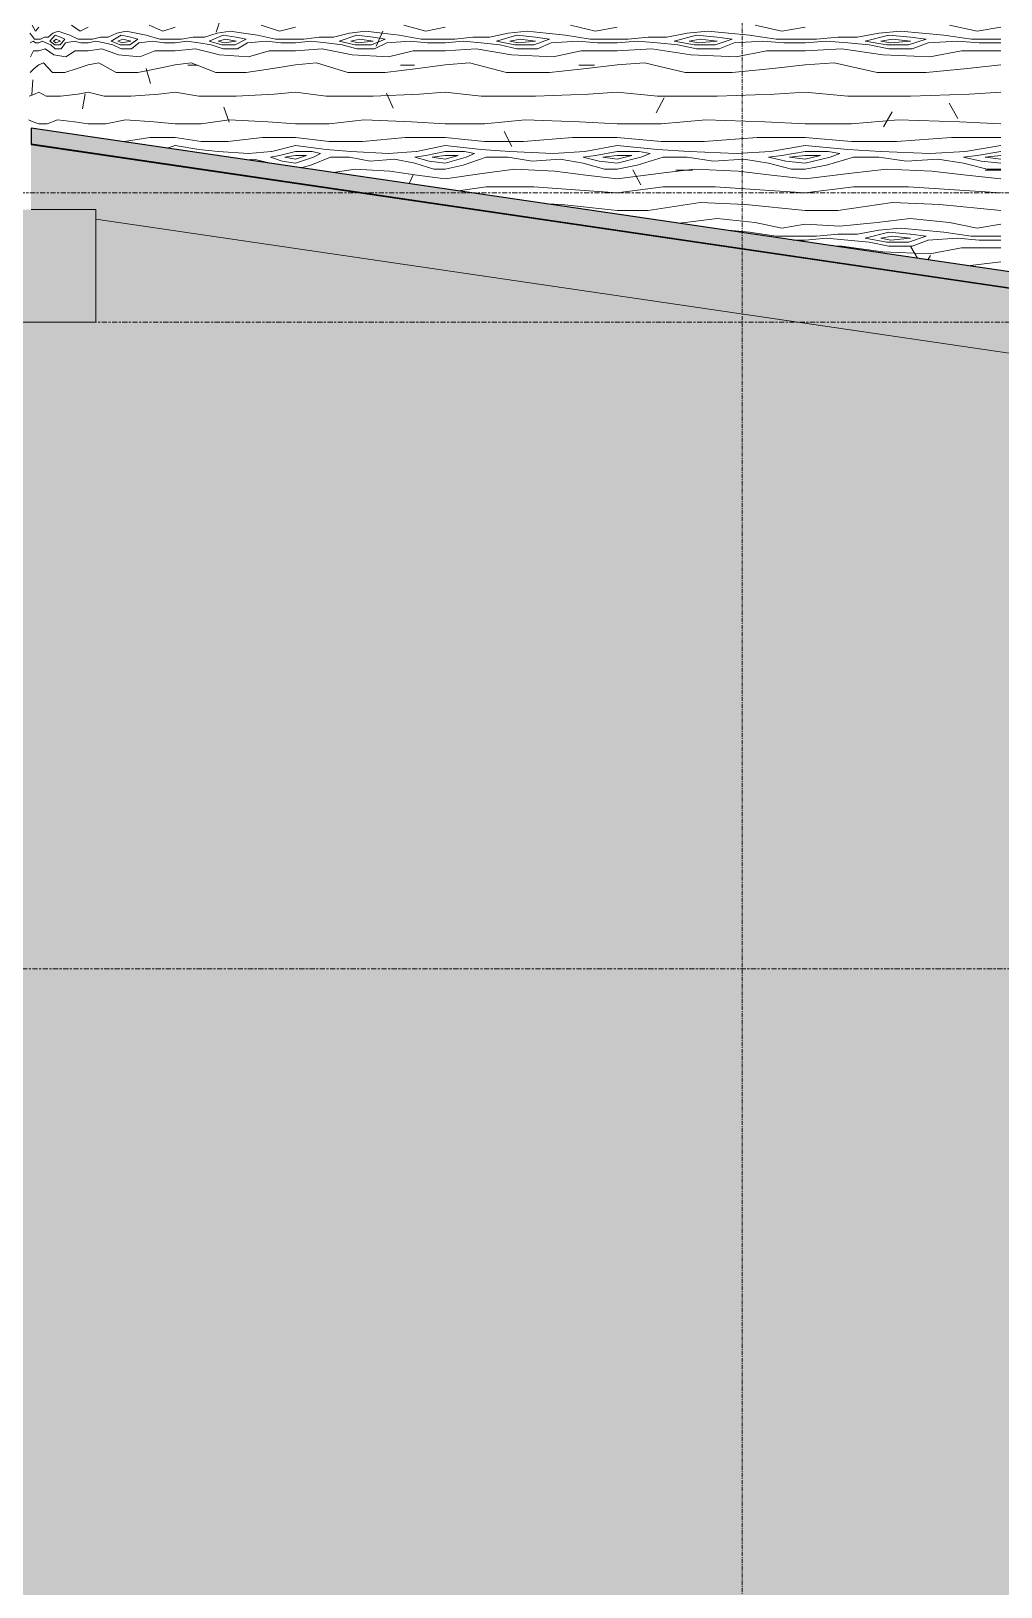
# Model space of a CAD drawing. Header units: millimetres. Extents: x 25061 to 259291, y -8723 to 35400.
# Drawn here: x 218110 to 221110, y -3912 to 900 of the extents above; entities that cross this region are included whole.
import ezdxf

# ---------------------------------------------------------------- set-up
doc = ezdxf.new("R2010")
doc.units = ezdxf.units.MM
doc.linetypes.add('Centre', pattern=[31.75, 6.35, -4.7625, 15.875, -4.7625])
doc.linetypes.add('Grid Line', pattern=[22.225, 12.7, -3.175, 3.175, -3.175])
for name, color, linetype, lineweight in [('0-2', 50, 'Continuous', 5), ('A-DETL-GENF-1', 9, 'Continuous', 9), ('A-DETL-GENF-2', 7, 'Continuous', 9), ('A-DETL-THIN', 151, 'Continuous', 9), ('A-FLOR-1', 10, 'Continuous', 25), ('A-FLOR-3', 192, 'Continuous', 25), ('A-FLOR-LEVL-2', 51, 'Centre', 9), ('A-FLOR-PATT-1', 7, 'Continuous', 9), ('A-FLOR-PATT-3', 8, 'Continuous', 9), ('A-WALL', 113, 'Continuous', 9), ('A-WALL-PATT-4', 111, 'Continuous', 9), ('S-GRID-1', 1, 'Grid Line', 9)]:
    doc.layers.add(name, color=color, linetype=linetype, lineweight=lineweight)

# ---------------------------------------------------------------- blocks, each defined once
blk = doc.blocks.new('NCV_TKTC_KET CAU_rvt-2-TKCS_MẶT CẮT 2')
at = {"layer": 'A-FLOR-PATT-1'}
h = blk.add_hatch(color=256, dxfattribs=at)
h.paths.add_polyline_path([(-45452.6, -2252.1), (-45452.6, -2050), (-47052.6, -1815), (-47052.6, -2017.1), (-45693.1, -2216.8)])
h.paths.add_polyline_path([(-47652.6, -1929), (-47652.6, -1726.8), (-63152.6, 550), (-63152.6, 347.9), (-62952.6, 347.9), (-62952.6, 318.5), (-47802.6, -1906.9)])
at = {"layer": 'A-FLOR-1'}
blk.add_line((-47702.6, -1719.5), (-63152.6, 550), dxfattribs=at)
blk = doc.blocks.new('FP_264-TKCS_MẶT CẮT 2')
at = {"layer": 'A-WALL-PATT-4'}
for p, q in [((-63149.2, 918.2), (-63139.5, 899.9)), ((-63027.2, 918.2), (-63000.6, 899.9)), ((-62787.7, 918.2), (-62745.3, 899.9)), ((-62564.6, 943.7), (-62580.6, 897.2)), ((-62440.5, 918.2), (-62384, 899.9)), ((-61999.7, 918.2), (-61931.6, 899.9)), ((-61483.5, 918.2), (-61406.3, 899.9)), ((-60912.8, 918.2), (-60829.9, 899.9)), ((-60311.1, 918.2), (-60225.8, 899.9)), ((-63156.6, 893.8), (-63151, 887.7)), ((-63155.2, 863.3), (-63146.7, 869.4)), ((-63151, 887.7), (-63141.8, 875.5)), ((-63146.7, 869.4), (-63138.7, 863.3)), ((-63141.8, 875.5), (-63129.2, 875.5)), ((-63139.5, 899.9), (-63129.2, 912.1)), ((-63129.2, 875.5), (-63123.4, 875.5)), ((-63129.2, 863.3), (-63118.2, 869.4)), ((-63123.4, 875.5), (-63111.6, 881.6)), ((-63118.2, 869.4), (-63105.8, 863.3)), ((-63111.6, 881.6), (-63099.6, 881.6)), ((-63099.6, 881.6), (-63085.1, 893.8)), ((-63078, 887.7), (-63094.5, 869.4)), ((-63094.5, 869.4), (-63079.4, 857.2)), ((-63085.1, 893.8), (-63069, 899.9)), ((-63083.7, 869.4), (-63075, 875.5)), ((-63076.5, 863.3), (-63083.7, 869.4)), ((-63061.3, 881.6), (-63078, 887.7)), ((-63061.3, 869.4), (-63076.5, 863.3)), ((-63075, 875.5), (-63061.3, 869.4)), ((-63069, 899.9), (-63051.6, 893.8)), ((-63062.8, 857.2), (-63048.2, 875.5)), ((-63048.2, 875.5), (-63061.3, 881.6)), ((-63051.6, 893.8), (-63032.6, 887.7)), ((-63046.5, 863.3), (-63019.9, 869.4)), ((-63032.6, 887.7), (-63006.5, 875.5)), ((-63019.9, 869.4), (-62998.6, 863.3)), ((-63006.5, 875.5), (-62975.9, 875.5)), ((-63000.6, 899.9), (-62975.9, 912.1)), ((-62976, 863.3), (-62951.9, 869.4)), ((-62975.9, 875.5), (-62963, 875.5)), ((-62963, 875.5), (-62938.2, 881.6)), ((-62951.9, 869.4), (-62926.4, 863.3)), ((-62938.2, 881.6), (-62914.4, 881.6)), ((-62914.4, 881.6), (-62887, 893.8)), ((-62874, 887.7), (-62904.6, 869.4)), ((-62904.6, 869.4), (-62876.6, 857.2)), ((-62887, 893.8), (-62858.2, 899.9)), ((-62884.4, 869.4), (-62868.8, 875.5)), ((-62871.4, 863.3), (-62884.4, 869.4)), ((-62844.6, 881.6), (-62874, 887.7)), ((-62844.6, 869.4), (-62871.4, 863.3)), ((-62868.8, 875.5), (-62844.6, 869.4)), ((-62858.2, 899.9), (-62828, 893.8)), ((-62847.3, 857.2), (-62822.4, 875.5)), ((-62822.4, 875.5), (-62844.6, 881.6)), ((-62828, 893.8), (-62796.5, 887.7)), ((-62819.6, 863.3), (-62775.8, 869.4)), ((-62796.5, 887.7), (-62754.6, 875.5)), ((-62775.8, 869.4), (-62742.2, 863.3)), ((-62754.6, 875.5), (-62707.3, 875.5)), ((-62745.3, 899.9), (-62707.3, 912.1)), ((-62707.3, 875.5), (-62687.7, 875.5)), ((-62707.3, 863.3), (-62671.1, 869.4)), ((-62687.7, 875.5), (-62650.9, 881.6)), ((-62671.1, 869.4), (-62633.7, 863.3)), ((-62650.9, 881.6), (-62616.3, 881.6)), ((-62616.3, 881.6), (-62577.1, 893.8)), ((-62558.9, 887.7), (-62602.2, 869.4)), ((-62602.2, 869.4), (-62562.5, 857.2)), ((-62577.1, 893.8), (-62536.7, 899.9)), ((-62573.5, 869.4), (-62551.5, 875.5)), ((-62555.2, 863.3), (-62573.5, 869.4)), ((-62517.9, 881.6), (-62558.9, 887.7)), ((-62517.9, 869.4), (-62555.2, 863.3)), ((-62551.5, 875.5), (-62517.9, 869.4)), ((-62536.7, 899.9), (-62495.1, 893.8)), ((-62521.7, 857.2), (-62487.4, 875.5)), ((-62487.4, 875.5), (-62517.9, 881.6)), ((-62495.1, 893.8), (-62452.4, 887.7)), ((-62483.6, 863.3), (-62424.5, 869.4)), ((-62452.3, 887.7), (-62396.3, 875.5)), ((-62424.6, 869.4), (-62379.9, 863.3)), ((-62396.3, 875.5), (-62334.2, 875.5)), ((-62384, 899.9), (-62334.2, 912.1)), ((-62334.2, 875.5), (-62308.8, 875.5)), ((-62334.2, 863.3), (-62287.4, 869.4)), ((-62308.8, 875.5), (-62261.5, 881.6)), ((-62287.4, 869.4), (-62239.6, 863.3)), ((-62261.5, 881.6), (-62217.5, 881.6)), ((-62217.5, 881.6), (-62168.1, 893.8)), ((-62145.4, 887.7), (-62199.6, 869.4)), ((-62199.6, 869.4), (-62149.9, 857.2)), ((-62168.1, 893.8), (-62117.8, 899.9)), ((-62163.6, 869.4), (-62136.2, 875.5)), ((-62140.8, 863.3), (-62163.6, 869.4)), ((-62094.6, 881.6), (-62145.4, 887.7)), ((-62094.6, 869.4), (-62140.8, 863.3)), ((-62136.2, 875.5), (-62094.6, 869.4)), ((-62117.8, 899.9), (-62066.4, 893.8)), ((-62099.2, 857.2), (-62057, 875.5)), ((-62057, 875.5), (-62094.6, 881.6)), ((-62064.2, 900.1), (-62084.9, 853.7)), ((-62066.4, 893.8), (-62014.2, 887.7)), ((-62052.3, 863.3), (-61980.4, 869.4)), ((-62014.2, 887.7), (-61946.3, 875.5)), ((-61980.4, 869.4), (-61926.6, 863.3)), ((-61946.3, 875.5), (-61872, 875.5)), ((-61931.6, 899.9), (-61872, 912.1)), ((-61872, 875.5), (-61841.8, 875.5)), ((-61872, 863.3), (-61816.5, 869.4)), ((-61841.8, 875.5), (-61785.8, 881.6)), ((-61816.5, 869.4), (-61760.1, 863.3)), ((-61785.8, 881.6), (-61734.2, 881.6)), ((-61734.2, 881.6), (-61676.8, 893.8)), ((-61650.4, 887.7), (-61713.4, 869.4)), ((-61713.4, 869.4), (-61655.7, 857.2)), ((-61676.8, 893.8), (-61618.5, 899.9)), ((-61671.5, 869.4), (-61639.8, 875.5)), ((-61645.1, 863.3), (-61671.5, 869.4)), ((-61591.8, 881.6), (-61650.4, 887.7)), ((-61591.8, 869.4), (-61645.1, 863.3)), ((-61639.8, 875.5), (-61591.8, 869.4)), ((-61618.5, 899.9), (-61559.5, 893.8)), ((-61597.2, 857.2), (-61548.7, 875.5)), ((-61548.7, 875.5), (-61591.8, 881.6)), ((-61559.5, 893.8), (-61499.9, 887.7)), ((-61543.3, 863.3), (-61461.5, 869.4)), ((-61499.9, 887.7), (-61423, 875.5)), ((-61461.6, 869.4), (-61400.8, 863.3)), ((-61423, 875.5), (-61339.4, 875.5)), ((-61406.3, 899.9), (-61339.4, 912.1)), ((-61339.4, 875.5), (-61305.7, 875.5)), ((-61339.4, 863.3), (-61277.5, 869.4)), ((-61305.7, 875.5), (-61243.4, 881.6)), ((-61277.5, 869.4), (-61215, 863.3)), ((-61243.4, 881.6), (-61186.4, 881.6)), ((-61186.4, 881.6), (-61123.1, 893.8)), ((-61094.2, 887.7), (-61163.4, 869.4)), ((-61163.4, 869.4), (-61100, 857.2)), ((-61123.1, 893.8), (-61059.3, 899.9)), ((-61117.3, 869.4), (-61082.6, 875.5)), ((-61088.4, 863.3), (-61117.3, 869.4)), ((-61030.2, 881.6), (-61094.2, 887.7)), ((-61030.2, 869.4), (-61088.4, 863.3)), ((-61082.6, 875.5), (-61030.2, 869.4)), ((-61059.3, 899.9), (-60995.1, 893.8)), ((-61036, 857.2), (-60983.4, 875.5)), ((-60983.4, 875.5), (-61030.2, 881.6)), ((-60995.1, 893.8), (-60930.5, 887.7)), ((-60977.5, 863.3), (-60889.2, 869.4)), ((-60930.5, 887.7), (-60847.7, 875.5)), ((-60889.2, 869.4), (-60824, 863.3)), ((-60847.7, 875.5), (-60758.4, 875.5)), ((-60829.9, 899.9), (-60758.4, 912.1)), ((-60758.4, 875.5), (-60722.5, 875.5)), ((-60758.4, 863.3), (-60692.5, 869.4)), ((-60722.5, 875.5), (-60656.5, 881.6)), ((-60692.5, 869.4), (-60626.4, 863.3)), ((-60656.5, 881.6), (-60596.2, 881.6)), ((-60596.2, 881.6), (-60529.8, 893.8)), ((-60499.5, 887.7), (-60572.1, 869.4)), ((-60572.1, 869.4), (-60505.5, 857.2)), ((-60529.8, 893.8), (-60463.1, 899.9)), ((-60523.7, 869.4), (-60487.4, 875.5)), ((-60493.4, 863.3), (-60523.7, 869.4)), ((-60432.7, 881.6), (-60499.5, 887.7)), ((-60432.7, 869.4), (-60493.4, 863.3)), ((-60487.4, 875.5), (-60432.7, 869.4)), ((-60463.1, 899.9), (-60396.3, 893.8)), ((-60438.8, 857.2), (-60384.1, 875.5)), ((-60384.1, 875.5), (-60432.7, 881.6)), ((-60396.3, 893.8), (-60329.4, 887.7)), ((-60378, 863.3), (-60286.7, 869.4)), ((-60329.4, 887.7), (-60244, 875.5)), ((-60286.7, 869.4), (-60219.7, 863.3)), ((-60244, 875.5), (-60152.6, 875.5)), ((-60225.8, 899.9), (-60152.6, 912.1)), ((-63154.7, 820.6), (-63145.3, 838.9)), ((-63145.3, 838.9), (-63129.2, 838.9)), ((-63138.7, 863.3), (-63129.2, 863.3)), ((-63129.2, 838.9), (-63109.3, 845)), ((-63109.3, 845), (-63082.3, 826.7)), ((-63105.8, 863.3), (-63091.9, 857.2)), ((-63091.9, 857.2), (-63077.9, 845)), ((-63082.3, 826.7), (-63044.8, 820.6)), ((-63079.4, 857.2), (-63062.8, 857.2)), ((-63078, 845), (-63059.7, 845)), ((-63059.7, 845), (-63046.5, 863.3)), ((-63044.8, 820.6), (-63016.1, 838.9)), ((-63016.1, 838.9), (-62975.9, 838.9)), ((-62998.6, 863.3), (-62975.9, 863.3)), ((-62975.9, 838.9), (-62933.5, 845)), ((-62933.5, 845), (-62881.8, 826.7)), ((-62926.4, 863.3), (-62899.6, 857.2)), ((-62899.6, 857.2), (-62874, 845)), ((-62881.8, 826.7), (-62816.7, 820.6)), ((-62876.6, 857.2), (-62847.3, 857.2)), ((-62874, 845), (-62841.9, 845)), ((-62841.9, 845), (-62819.6, 863.3)), ((-62816.7, 820.6), (-62769.8, 838.9)), ((-62769.8, 838.9), (-62707.3, 838.9)), ((-62742.2, 863.3), (-62707.3, 863.3)), ((-62707.3, 838.9), (-62644, 845)), ((-62644, 845), (-62569.8, 826.7)), ((-62633.7, 863.3), (-62595.1, 857.2)), ((-62595.1, 857.2), (-62558.9, 845)), ((-62569.8, 826.7), (-62479.7, 820.6)), ((-62562.5, 857.2), (-62521.7, 857.2)), ((-62558.9, 845), (-62514.1, 845)), ((-62514.2, 845), (-62483.6, 863.3)), ((-62479.7, 820.6), (-62416.5, 838.9)), ((-62416.5, 838.9), (-62334.2, 838.9)), ((-62379.9, 863.3), (-62334.2, 863.3)), ((-62334.2, 838.9), (-62252.7, 845)), ((-62252.7, 845), (-62159, 826.7)), ((-62239.6, 863.3), (-62190.7, 857.2)), ((-62190.7, 857.2), (-62145.4, 845)), ((-62159, 826.7), (-62047.5, 820.6)), ((-62149.9, 857.2), (-62099.2, 857.2)), ((-62145.4, 845), (-62089.9, 845)), ((-62089.9, 845), (-62052.3, 863.3)), ((-62047.5, 820.6), (-61970.7, 838.9)), ((-61970.7, 838.9), (-61872, 838.9)), ((-61926.6, 863.3), (-61872, 863.3)), ((-61872, 838.9), (-61775.6, 845)), ((-61775.6, 845), (-61666.2, 826.7)), ((-61760.1, 863.3), (-61703, 857.2)), ((-61703, 857.2), (-61650.4, 845)), ((-61666.2, 826.7), (-61537.9, 820.6)), ((-61655.7, 857.2), (-61597.2, 857.2)), ((-61650.4, 845), (-61586.4, 845)), ((-61586.4, 845), (-61543.3, 863.3)), ((-61537.9, 820.6), (-61450.5, 838.9)), ((-61450.6, 838.9), (-61339.4, 838.9)), ((-61400.8, 863.3), (-61339.4, 863.3)), ((-61339.4, 838.9), (-61232.1, 845)), ((-61232.1, 845), (-61111.5, 826.7)), ((-61215, 863.3), (-61151.9, 857.2)), ((-61151.9, 857.2), (-61094.2, 845)), ((-61111.5, 826.7), (-60971.7, 820.6)), ((-61100, 857.2), (-61036, 857.2)), ((-61094.2, 845), (-61024.4, 845)), ((-61024.4, 845), (-60977.6, 863.3)), ((-60971.7, 820.6), (-60877.4, 838.9)), ((-60877.4, 838.9), (-60758.4, 838.9)), ((-60824, 863.3), (-60758.4, 863.3)), ((-60758.4, 838.9), (-60644.4, 845)), ((-60644.4, 845), (-60517.7, 826.7)), ((-60626.4, 863.3), (-60560, 857.2)), ((-60560, 857.2), (-60499.5, 845)), ((-60517.7, 826.7), (-60372, 820.6)), ((-60505.5, 857.2), (-60438.8, 857.2)), ((-60499.5, 845), (-60426.7, 845)), ((-60426.7, 845), (-60378, 863.3)), ((-60372, 820.6), (-60274.5, 838.9)), ((-60274.5, 838.9), (-60152.6, 838.9)), ((-60219.7, 863.3), (-60152.6, 863.3)), ((-63155.7, 771.9), (-63143.2, 784.1)), ((-63143.2, 784.1), (-63129.2, 796.2)), ((-63129.2, 796.2), (-63113.9, 802.3)), ((-63113.9, 802.3), (-63086.4, 771.9)), ((-63086.4, 771.9), (-63048.2, 771.9)), ((-63048.2, 771.9), (-63010.4, 784.1)), ((-63010.4, 784.1), (-62975.9, 796.2)), ((-62975.9, 796.2), (-62942.8, 802.3)), ((-62942.8, 802.3), (-62889.5, 771.9)), ((-62889.5, 771.9), (-62822.4, 771.9)), ((-62822.4, 771.9), (-62760.7, 784.1)), ((-62783.7, 737.6), (-62796.7, 784)), ((-62760.7, 784), (-62707.3, 796.2)), ((-62707.3, 796.2), (-62657.7, 802.3)), ((-62667.9, 795.1), (-62638, 795.1)), ((-62657.7, 802.3), (-62580.7, 771.9)), ((-62580.7, 771.9), (-62487.4, 771.9)), ((-62487.4, 771.9), (-62404.4, 784)), ((-62404.4, 784), (-62334.2, 796.2)), ((-62334.2, 796.2), (-62270.1, 802.3)), ((-62270.1, 802.3), (-62172.6, 771.9)), ((-62172.7, 771.9), (-62057, 771.9)), ((-62057, 771.9), (-61956.1, 784)), ((-62009.6, 795.1), (-61967, 795.1)), ((-61956.1, 784), (-61872, 796.2)), ((-61872, 796.2), (-61796.1, 802.3)), ((-61796, 802.3), (-61682, 771.9)), ((-61682, 771.9), (-61548.7, 771.9)), ((-61548.7, 771.9), (-61434, 784)), ((-61458.1, 795.1), (-61409.5, 795.1)), ((-61434, 784), (-61339.4, 796.2)), ((-61339.4, 796.2), (-61254.8, 802.3)), ((-61254.8, 802.3), (-61128.9, 771.9)), ((-61128.9, 771.9), (-60983.4, 771.9)), ((-60983.4, 771.9), (-60859.6, 784)), ((-60859.6, 784), (-60758.4, 796.2)), ((-60758.4, 796.2), (-60668.5, 802.3)), ((-60668.5, 802.3), (-60535.8, 771.9)), ((-60535.8, 771.9), (-60384.1, 771.9)), ((-60384.1, 771.9), (-60256.2, 784)), ((-60256.2, 784), (-60152.6, 796.2)), ((-63147.6, 749.2), (-63150.3, 702.8)), ((-63159, 698.7), (-63142.5, 704.8)), ((-63142.5, 704.8), (-63129.2, 710.9)), ((-63129.2, 710.9), (-63105.8, 698.7)), ((-63105.8, 698.7), (-63061.3, 698.7)), ((-63061.3, 698.7), (-63008.4, 704.8)), ((-63008.4, 704.8), (-62976, 710.9)), ((-62984.9, 705.7), (-62993.9, 659.2)), ((-62976, 710.9), (-62926.4, 698.7)), ((-62926.4, 698.7), (-62844.6, 698.7)), ((-62844.6, 698.7), (-62757.6, 704.8)), ((-62757.6, 704.8), (-62707.3, 710.9)), ((-62707.3, 710.9), (-62633.7, 698.7)), ((-62633.7, 698.7), (-62517.9, 698.7)), ((-62517.9, 698.7), (-62400.4, 704.8)), ((-62400.4, 704.8), (-62334.2, 710.9)), ((-62334.2, 710.9), (-62239.6, 698.7)), ((-62239.6, 698.7), (-62094.6, 698.7)), ((-62094.6, 698.7), (-61951.2, 704.8)), ((-62032.1, 662.1), (-62053, 708.6)), ((-61951.2, 704.8), (-61872, 710.9)), ((-61872, 710.9), (-61760.1, 698.7)), ((-61760.1, 698.7), (-61591.8, 698.7)), ((-61591.8, 698.7), (-61428.5, 704.8)), ((-61428.5, 704.8), (-61339.4, 710.9)), ((-61339.4, 710.9), (-61215, 698.7)), ((-61193.8, 694), (-61218.9, 647.5)), ((-61215, 698.7), (-61030.2, 698.7)), ((-61030.2, 698.7), (-60853.6, 704.8)), ((-60853.6, 704.8), (-60758.4, 710.9)), ((-60758.4, 710.9), (-60626.4, 698.7)), ((-60626.4, 698.7), (-60432.7, 698.7)), ((-60432.7, 698.7), (-60250.1, 704.8)), ((-60285.6, 630.2), (-60312.4, 676.7)), ((-60250.1, 704.8), (-60152.6, 710.9)), ((-63161, 625.6), (-63146, 619.5)), ((-63103.4, 613.4), (-63070.5, 625.6)), ((-63070.5, 625.6), (-63018, 619.5)), ((-62921.7, 613.4), (-62860.8, 625.6)), ((-62860.8, 625.6), (-62772.8, 619.5)), ((-62626.8, 613.4), (-62540.4, 625.6)), ((-62539.7, 618.6), (-62555.9, 665)), ((-62540.4, 625.6), (-62420.5, 619.5)), ((-62230.8, 613.4), (-62122.4, 625.6)), ((-62122.4, 625.6), (-61975.5, 619.5)), ((-61749.8, 613.4), (-61623.8, 625.6)), ((-61623.8, 625.6), (-61456.1, 619.5)), ((-61203.5, 613.4), (-61065.2, 625.6)), ((-61065.2, 625.6), (-60883.3, 619.5)), ((-60614.3, 613.4), (-60469.2, 625.6)), ((-60488.9, 650.4), (-60515.6, 604)), ((-60469.2, 625.6), (-60280.6, 619.5)), ((-63146, 619.5), (-63129.2, 613.4)), ((-63129.2, 613.4), (-63103.4, 613.4)), ((-63018, 619.5), (-62975.9, 613.4)), ((-62975.9, 613.4), (-62921.7, 613.4)), ((-62772.8, 619.5), (-62707.3, 613.4)), ((-62707.3, 613.4), (-62626.8, 613.4)), ((-62420.5, 619.5), (-62334.2, 613.4)), ((-62334.2, 613.4), (-62230.8, 613.4)), ((-61975.6, 619.5), (-61872, 613.4)), ((-61872, 613.4), (-61749.8, 613.4)), ((-61665.7, 543.1), (-61688.9, 589.6)), ((-61456.1, 619.5), (-61339.4, 613.4)), ((-61339.4, 613.4), (-61203.5, 613.4)), ((-60883.3, 619.5), (-60758.4, 613.4)), ((-60758.4, 613.4), (-60614.3, 613.4)), ((-60280.6, 619.5), (-60152.6, 613.4)), ((-62870, 558.5), (-62863.5, 558.5)), ((-62863.5, 558.5), (-62784.8, 570.7)), ((-62784.8, 570.7), (-62707.3, 570.7)), ((-62732.2, 538.2), (-62707.3, 546.3)), ((-62707.3, 570.7), (-62626.8, 558.5)), ((-62633.7, 534.1), (-62707.3, 546.3)), ((-62633.7, 534.1), (-62573.5, 528)), ((-62626.8, 558.5), (-62544.1, 558.5)), ((-62544.1, 558.5), (-62436.5, 570.7)), ((-62436.5, 570.7), (-62334.2, 570.7)), ((-62408.4, 528), (-62334.2, 546.3)), ((-62334.2, 570.7), (-62230.8, 558.5)), ((-62239.6, 534.1), (-62334.2, 546.3)), ((-62239.6, 534.1), (-62163.6, 528)), ((-62230.8, 558.5), (-62127, 558.5)), ((-62127, 558.5), (-61994.9, 570.7)), ((-61994.9, 570.7), (-61872, 570.7)), ((-61960.9, 528), (-61872, 546.3)), ((-61872, 570.7), (-61749.8, 558.5)), ((-61760.1, 534.1), (-61872, 546.3)), ((-61760.1, 534.1), (-61671.5, 528)), ((-61749.8, 558.5), (-61629.2, 558.5)), ((-61629.2, 558.5), (-61478, 570.7)), ((-61478, 570.7), (-61339.4, 570.7)), ((-61439.5, 528), (-61339.4, 546.3)), ((-61339.4, 570.7), (-61203.5, 558.5)), ((-61215, 534.1), (-61339.4, 546.3)), ((-61215, 534.1), (-61117.3, 528)), ((-61203.5, 558.5), (-61071, 558.5)), ((-61071, 558.5), (-60906.9, 570.7)), ((-60906.9, 570.7), (-60758.4, 570.7)), ((-60865.5, 528), (-60758.4, 546.3)), ((-60758.4, 570.7), (-60614.3, 558.5)), ((-60626.4, 534.1), (-60758.4, 546.3)), ((-60626.4, 534.1), (-60523.7, 528)), ((-60614.3, 558.5), (-60475.2, 558.5)), ((-60475.2, 558.5), (-60305, 570.7)), ((-60305, 570.7), (-60152.6, 570.7)), ((-60262.3, 528), (-60152.6, 546.3)), ((-62573.5, 528), (-62479.7, 521.9)), ((-62483.5, 501.7), (-62464.1, 503.6)), ((-62479.7, 521.9), (-62408.5, 528)), ((-62464.1, 503.6), (-62412.5, 491.4)), ((-62412.5, 509.7), (-62384, 515.8)), ((-62412.5, 509.7), (-62375.8, 497.5)), ((-62384, 515.8), (-62334.2, 528)), ((-62375.8, 497.5), (-62334.2, 491.4)), ((-62367.6, 509.7), (-62334.2, 515.8)), ((-62367.6, 509.7), (-62334.2, 503.6)), ((-62334.2, 528), (-62283.1, 528)), ((-62334.2, 515.8), (-62300.3, 515.8)), ((-62300.3, 515.8), (-62334.2, 503.6)), ((-62278.8, 509.7), (-62334.2, 491.4)), ((-62317.9, 477.4), (-62287.4, 485.3)), ((-62287.4, 485.3), (-62226.3, 509.7)), ((-62283.1, 528), (-62257.1, 521.9)), ((-62257.1, 521.9), (-62278.8, 509.7)), ((-62226.3, 509.7), (-62168.1, 509.7)), ((-62168.1, 509.7), (-62103.9, 497.5)), ((-62163.6, 528), (-62047.5, 521.9)), ((-62103.9, 497.5), (-62028.5, 503.6)), ((-62047.5, 521.9), (-61961, 528)), ((-62028.5, 503.6), (-61965.8, 491.4)), ((-61965.8, 509.7), (-61931.6, 515.8)), ((-61965.8, 509.7), (-61921.7, 497.5)), ((-61965.8, 491.4), (-61906.9, 473.1)), ((-61931.6, 515.8), (-61872, 528)), ((-61921.7, 497.5), (-61872, 491.4)), ((-61911.8, 509.7), (-61872, 515.8)), ((-61911.8, 509.7), (-61872, 503.6)), ((-61872, 528), (-61811.4, 528)), ((-61872, 515.8), (-61831.7, 515.8)), ((-61831.7, 515.8), (-61872, 503.6)), ((-61806.3, 509.7), (-61872, 491.4)), ((-61872, 473.2), (-61816.5, 485.3)), ((-61816.5, 485.3), (-61744.6, 509.7)), ((-61811.4, 528), (-61780.7, 521.9)), ((-61780.7, 521.9), (-61806.3, 509.7)), ((-61744.6, 509.7), (-61676.8, 509.7)), ((-61676.8, 509.7), (-61602.5, 497.5)), ((-61671.5, 528), (-61537.9, 521.9)), ((-61602.5, 497.5), (-61516.2, 503.6)), ((-61537.9, 521.9), (-61439.5, 528)), ((-61516.2, 503.6), (-61445, 491.4)), ((-61445.1, 509.7), (-61406.4, 515.8)), ((-61445, 509.7), (-61395.2, 497.5)), ((-61445, 491.4), (-61378.6, 473.1)), ((-61406.3, 515.8), (-61339.4, 528)), ((-61395.2, 497.5), (-61339.4, 491.4)), ((-61384.1, 509.7), (-61339.4, 515.8)), ((-61384.1, 509.7), (-61339.4, 503.6)), ((-61339.4, 528), (-61271.8, 528)), ((-61339.4, 515.8), (-61294.4, 515.8)), ((-61294.4, 515.8), (-61339.4, 503.6)), ((-61266.2, 509.7), (-61339.4, 491.4)), ((-61339.4, 473.1), (-61277.5, 485.3)), ((-61277.5, 485.3), (-61197.8, 509.7)), ((-61271.8, 528), (-61237.8, 521.9)), ((-61237.8, 521.9), (-61266.1, 509.7)), ((-61197.8, 509.7), (-61123.1, 509.7)), ((-61123.1, 509.7), (-61041.9, 497.5)), ((-61117.3, 528), (-60971.7, 521.9)), ((-61041.9, 497.5), (-60948.2, 503.6)), ((-60971.7, 521.9), (-60865.5, 528)), ((-60948.2, 503.6), (-60871.4, 491.4)), ((-60871.4, 509.7), (-60829.9, 515.8)), ((-60871.4, 509.7), (-60818, 497.5)), ((-60871.4, 491.4), (-60800.1, 473.1)), ((-60829.9, 515.8), (-60758.4, 528)), ((-60818, 497.5), (-60758.4, 491.4)), ((-60806.1, 509.7), (-60758.4, 515.8)), ((-60806.1, 509.7), (-60758.4, 503.6)), ((-60758.4, 528), (-60686.5, 528)), ((-60758.4, 515.8), (-60710.5, 515.8)), ((-60710.5, 515.8), (-60758.4, 503.6)), ((-60680.5, 509.7), (-60758.4, 491.4)), ((-60758.4, 473.1), (-60692.5, 485.3)), ((-60692.5, 485.3), (-60608.3, 509.7)), ((-60686.5, 528), (-60650.4, 521.9)), ((-60650.4, 521.9), (-60680.5, 509.7)), ((-60608.3, 509.7), (-60529.8, 509.7)), ((-60529.8, 509.7), (-60444.9, 497.5)), ((-60523.7, 528), (-60372, 521.9)), ((-60444.9, 497.5), (-60347.6, 503.6)), ((-60372, 521.9), (-60262.3, 528)), ((-60347.6, 503.6), (-60268.4, 491.4)), ((-60268.4, 509.7), (-60225.8, 515.8)), ((-60268.4, 509.7), (-60213.6, 497.5)), ((-60268.4, 491.4), (-60195.3, 473.1)), ((-60225.8, 515.8), (-60152.6, 528)), ((-60213.6, 497.5), (-60152.6, 491.4)), ((-60201.4, 509.7), (-60152.6, 515.8)), ((-60201.4, 509.7), (-60152.6, 503.6)), ((-60152.6, 491.4), (-60152.6, 491.4)), ((-62218.6, 462.8), (-62149.9, 473.1)), ((-62149.9, 473.2), (-62042.8, 467.1)), ((-62042.8, 467.1), (-61958.5, 454.9)), ((-61970.7, 456), (-61983.5, 428.3)), ((-61958.5, 454.9), (-61872, 442.7)), ((-61906.9, 473.1), (-61872, 473.1)), ((-61872, 442.7), (-61749.8, 461)), ((-61749.8, 461), (-61655.7, 473.1)), ((-61655.7, 473.1), (-61532.5, 467.1)), ((-61532.5, 467.1), (-61436.8, 454.9)), ((-61436.8, 454.9), (-61339.4, 442.7)), ((-61378.6, 473.1), (-61339.4, 473.1)), ((-61339.4, 442.7), (-61203.5, 461)), ((-61266.4, 424.1), (-61291.3, 470.6)), ((-61203.5, 461), (-61100, 473.1)), ((-61157.9, 470), (-61107.1, 470)), ((-61100, 473.1), (-60965.8, 467.1)), ((-60965.8, 467.1), (-60862.5, 454.9)), ((-60862.5, 454.9), (-60758.4, 442.7)), ((-60800.1, 473.1), (-60758.4, 473.1)), ((-60758.4, 442.7), (-60614.3, 461)), ((-60614.3, 461), (-60505.5, 473.1)), ((-60505.5, 473.1), (-60365.9, 467.1)), ((-60365.9, 467.1), (-60259.3, 454.9)), ((-60259.3, 454.9), (-60152.6, 442.7)), ((-60201.6, 470), (-60152.6, 470)), ((-60195.3, 473.1), (-60152.6, 473.1)), ((-61831, 405.9), (-61744.6, 418.3)), ((-61744.6, 418.3), (-61597.2, 418.3)), ((-61597.2, 418.3), (-61469.8, 409.1)), ((-61469.8, 409.1), (-61339.5, 400)), ((-61339.4, 400), (-61197.8, 418.3)), ((-61197.8, 418.3), (-61036, 418.3)), ((-61036.1, 418.3), (-60898.1, 409.1)), ((-60898.1, 409.1), (-60758.4, 400)), ((-60758.4, 400), (-60608.3, 418.3)), ((-60608.3, 418.3), (-60438.8, 418.3)), ((-60438.8, 418.3), (-60295.9, 409.1)), ((-60295.9, 409.1), (-60152.6, 400)), ((-61556.8, 365.6), (-61510.8, 363.4)), ((-61510.8, 363.4), (-61339.5, 345.1)), ((-61339.4, 345.1), (-61243.4, 345.1)), ((-61243.4, 345.1), (-61082.6, 369.5)), ((-61082.6, 369.5), (-60942.3, 363.4)), ((-60942.3, 363.4), (-60758.4, 345.1)), ((-60758.4, 345.1), (-60656.5, 345.1)), ((-60656.5, 345.1), (-60487.4, 369.5)), ((-60487.4, 369.5), (-60341.5, 363.4)), ((-60341.6, 363.4), (-60152.6, 345.1)), ((-61151.4, 306), (-61128.9, 308.6)), ((-61128.9, 308.6), (-61030.2, 320.7)), ((-61030.2, 320.8), (-60912.8, 308.6)), ((-60912.8, 308.6), (-60829.9, 290.3)), ((-60829.9, 290.3), (-60758.4, 302.5)), ((-60758.4, 302.5), (-60650.5, 296.4)), ((-60650.5, 296.4), (-60535.8, 308.6)), ((-60535.8, 308.6), (-60432.8, 320.7)), ((-60529.7, 284.2), (-60463.1, 290.3)), ((-60463.1, 290.3), (-60396.3, 284.2)), ((-60432.8, 320.8), (-60311.1, 308.6)), ((-60311.1, 308.6), (-60225.8, 290.3)), ((-60225.8, 290.3), (-60152.6, 302.5)), ((-60152.6, 302.5), (-60152.6, 302.5)), ((-61016, 286.2), (-60995.2, 284.2)), ((-60995.2, 284.2), (-60930.5, 278.1)), ((-60930.5, 278.1), (-60847.7, 265.9)), ((-60847.7, 265.9), (-60758.4, 265.9)), ((-60795, 253.7), (-60758.4, 253.7)), ((-60758.4, 265.9), (-60722.5, 265.9)), ((-60758.4, 253.7), (-60692.5, 259.8)), ((-60722.5, 265.9), (-60656.5, 272)), ((-60692.5, 259.8), (-60626.4, 253.7)), ((-60656.5, 272), (-60596.2, 272)), ((-60626.4, 253.7), (-60560, 247.6)), ((-60596.2, 272), (-60529.8, 284.2)), ((-60499.5, 278.1), (-60572.1, 259.8)), ((-60572.1, 259.8), (-60505.5, 247.6)), ((-60560, 247.6), (-60499.5, 235.4)), ((-60523.7, 259.8), (-60487.4, 265.9)), ((-60493.4, 253.7), (-60523.7, 259.8)), ((-60505.5, 247.6), (-60438.8, 247.6)), ((-60432.8, 272), (-60499.5, 278.1)), ((-60432.8, 259.8), (-60493.4, 253.7)), ((-60487.4, 265.9), (-60432.7, 259.8)), ((-60438.8, 247.6), (-60384.1, 265.9)), ((-60384.1, 265.9), (-60432.7, 272)), ((-60426.7, 235.4), (-60378, 253.7)), ((-60396.3, 284.2), (-60329.4, 278.1)), ((-60378.1, 253.7), (-60286.7, 259.8)), ((-60329.4, 278.1), (-60244.1, 265.9)), ((-60286.7, 259.8), (-60219.7, 253.7)), ((-60244, 265.9), (-60152.6, 265.9)), ((-60219.7, 253.7), (-60152.6, 253.7)), ((-60663.6, 234.4), (-60644.4, 235.4)), ((-60644.4, 235.4), (-60517.7, 217.1)), ((-60517.6, 217.1), (-60372, 211)), ((-60499.5, 235.4), (-60426.7, 235.4)), ((-60410.9, 197.3), (-60431.2, 232.6)), ((-60370.3, 206.3), (-60378.3, 192.5)), ((-60372, 211), (-60274.5, 229.3)), ((-60274.5, 229.3), (-60152.6, 229.3)), ((-60152.6, 229.3), (-60152.6, 229.3)), ((-60255.8, 174.5), (-60152.6, 186.6)), ((-60152.6, 186.6), (-60152.6, 186.6))]:
    blk.add_line(p, q, dxfattribs=at)

msp = doc.modelspace()

# ---------------------------------------------------------------- hatches: boundary and pattern name
at = {"layer": 'A-DETL-GENF-1'}
h = msp.add_hatch(dxfattribs=at)
h.set_pattern_fill('FP_63', color=256, style=0, pattern_type=2)
h.set_pattern_definition([(0, (200382.5, 14125), (774.192, 774.192), [774.192, -774.192]), (0, (200382.5, 14415.3), (774.192, 774.192), [774.192, -774.192]), (0, (200382.5, 14705.64), (774.192, 774.192), [774.192, -774.192]), (90, (200479.25, 14802.4), (-774.192, 774.192), [774.192, -774.192]), (90, (200769.6, 14802.4), (-774.192, 774.192), [774.192, -774.192]), (90, (201059.9, 14802.4), (-774.192, 774.192), [774.192, -774.192])])
h.paths.add_polyline_path([(152511.9, -5554.8), (251474, -5554.8), (251474, -138.1), (250164.5, -64.3), (247610.2, -64.3), (247610.2, -2050), (248237.5, -2050), (248237.5, -3550), (248286.5, -3550), (248286.5, -3600), (246277.2, -3600), (246277.2, -3550), (246327.2, -3550), (246327.2, -2350), (245060.2, -2350), (245060.2, -3550), (245110.2, -3550), (245110.2, -3600), (241010.2, -3600), (241010.2, -3550), (241060.2, -3550), (241060.2, -2350), (238160.2, -2350), (238160.2, -3550), (238210.2, -3550), (238210.2, -3600), (234110.2, -3600), (234110.2, -3550), (234160.2, -3550), (234160.2, -2660), (233460.2, -2660), (233460.2, -1906.9), (218310.2, 318.5), (218310.2, 0), (217560.2, 0), (217560.2, 330), (184060.2, 330), (184060.2, 0), (183310.2, 0), (183310.2, 318.5), (168160.2, -1906.9), (168160.2, -2660), (167460.2, -2660), (167460.2, -3550), (167518.1, -3550), (167518.1, -3600), (163410.2, -3600), (163410.2, -3550), (163460.2, -3550), (163460.2, -2350), (160560.2, -2350), (160560.2, -3550), (160610.2, -3550), (160610.2, -3600), (156510.2, -3600), (156510.2, -3550), (156560.2, -3550), (156560.2, -2350), (155293.2, -2350), (155293.2, -3550), (155343.2, -3550), (155343.2, -3600), (153334, -3600), (153334, -3550), (153384, -3550), (153384, -2050), (154010.2, -2050), (154010.2, -4), (151475.8, -5.1), (149686.6, -106), (149686.6, -5554.8), (150288.8, -5554.8)])
h.paths.add_polyline_path([(175360.2, -3600), (172750.2, -3600), (172750.2, -3550), (172810.2, -3550), (172810.2, -2050), (175310.2, -2050), (175310.2, -3550), (175360.2, -3550), (175360.2, -3552.5)])
h.paths.add_polyline_path([(226260.2, -3600), (226260.2, -3550), (226310.2, -3550), (226310.2, -2050), (228810.2, -2050), (228810.4, -3550), (228870.2, -3550), (228870.2, -3600), (226747.8, -3600)])
h.paths.add_polyline_path([(169910.2, -3550), (168910.2, -3550), (168910.2, -2050), (169910.2, -2050), (169910.2, -3087.2)])
h.paths.add_polyline_path([(232710.2, -3550), (231710.2, -3550), (231710.2, -2050), (232710.2, -2050), (232710.2, -3087.2)])
h.paths.add_polyline_path([(218075, 200), (218110.2, 200), (218110.2, 347.9), (217760.2, 347.9), (217760.2, 200)])
h.paths.add_polyline_path([(183510.2, 200), (183860.2, 200), (183860.2, 347.9), (183510.2, 347.9)])
at = {"layer": 'A-DETL-GENF-2'}
msp.add_hatch(color=256, dxfattribs=at).paths.add_polyline_path([(183483.2, 0), (184060.2, 0), (184060.2, 330), (217560.2, 330), (217560.2, 0), (218310.2, 0), (218310.2, 347.9), (218110.2, 347.9), (218110.2, 200), (217760.2, 200), (217760.2, 530), (183860.2, 530), (183860.2, 200), (183510.2, 200), (183510.2, 347.9), (183310.2, 347.9), (183310.2, 0)])
at = {"layer": 'A-FLOR-PATT-3'}
h = msp.add_hatch(dxfattribs=at)
h.set_pattern_fill('FP_36', color=256, style=0, pattern_type=2)
h.set_pattern_definition([(0, (200382.47, 14125), (650.24, 162.56), [53.645, -434.035, 53.645, -3034.995]), (0, (200382.47, 14125), (650.24, 162.56), [-541.325, -434.035, 53.645, -921.715, -1625.6]), (0, (200382.47, 14125), (650.24, 162.56), [-1950.72, 53.645, -434.035, 53.645, -1084.275]), (0, (200382.47, 14125), (650.24, 162.56), [-2492.045, -271.475, 53.645, -759.155]), (120, (200626.31, 14206.28), (-465.9011, 481.84436), [53.645, -434.035, 53.645, -3034.995]), (120, (200626.31, 14206.28), (-465.9011, 481.84436), [-541.325, -434.035, 53.645, -921.715, -1625.6]), (120, (200626.31, 14206.28), (-465.9011, 481.84436), [-1950.72, 53.645, -434.035, 53.645, -1084.275]), (120, (200626.31, 14206.28), (-465.9011, 481.84436), [-2492.045, -271.475, 53.645, -759.155]), (240, (200707.6, 14531.4), (-184.3389, -644.40436), [53.645, -434.035, 53.645, -3034.995]), (240, (200707.6, 14531.4), (-184.3389, -644.40436), [-541.325, -434.035, 53.645, -921.715, -1625.6]), (240, (200707.6, 14531.4), (-184.3389, -644.40436), [-1950.72, 53.645, -434.035, 53.645, -1084.275]), (240, (200707.6, 14531.4), (-184.3389, -644.40436), [-2492.045, -271.475, 53.645, -759.155])])
h.paths.add_polyline_path([(235810.2, -2050.5), (235810.2, -2000), (234209.7, -1764.9), (234209.7, -1815.4), (235569.7, -2015.2)])
h.paths.add_polyline_path([(233609.7, -1727.3), (233609.7, -1676.8), (218110.2, 600), (218110.2, 549.5), (233460.2, -1705.3)])

# ---------------------------------------------------------------- linework, layer by layer
at = {"layer": 'A-DETL-THIN'}
for p, q in [((218310.2, 347.9), (218110.2, 347.9)), ((218310.2, 0), (218310.2, 347.9)), ((233460.2, -1906.9), (218310.2, 318.5)), ((217560.2, 0), (218310.2, 0))]:
    msp.add_line(p, q, dxfattribs=at)
at = {"layer": 'A-FLOR-3'}
for p, q in [((233609.7, -1676.8), (218110.2, 600)), ((218110.2, 600), (218110.2, 549.5)), ((218110.2, 549.5), (233609.7, -1727.3))]:
    msp.add_line(p, q, dxfattribs=at)
at = {"layer": 'A-FLOR-LEVL-2'}
for p, q in [((255566.7, 400), (147110.2, 400)), ((253534.7, 0), (147110.2, 0)), ((147110.2, -2000), (253534.7, -2000))]:
    msp.add_line(p, q, dxfattribs=at)
at = {"layer": 'S-GRID-1'}
for p, q in [((220310.2, -3283.1), (220310.2, 30285.9)), ((220310.2, -7283.1), (220310.2, -3283.1))]:
    msp.add_line(p, q, dxfattribs=at)

# ---------------------------------------------------------------- block references
at = {"layer": '0-2'}
msp.add_blockref('NCV_TKTC_KET CAU_rvt-2-TKCS_MẶT CẮT 2', (281262.8, 0), dxfattribs=at)
at = {"layer": 'A-WALL'}
msp.add_blockref('FP_264-TKCS_MẶT CẮT 2', (281262.8, 0), dxfattribs=at)

doc.saveas('drawing.dxf')
